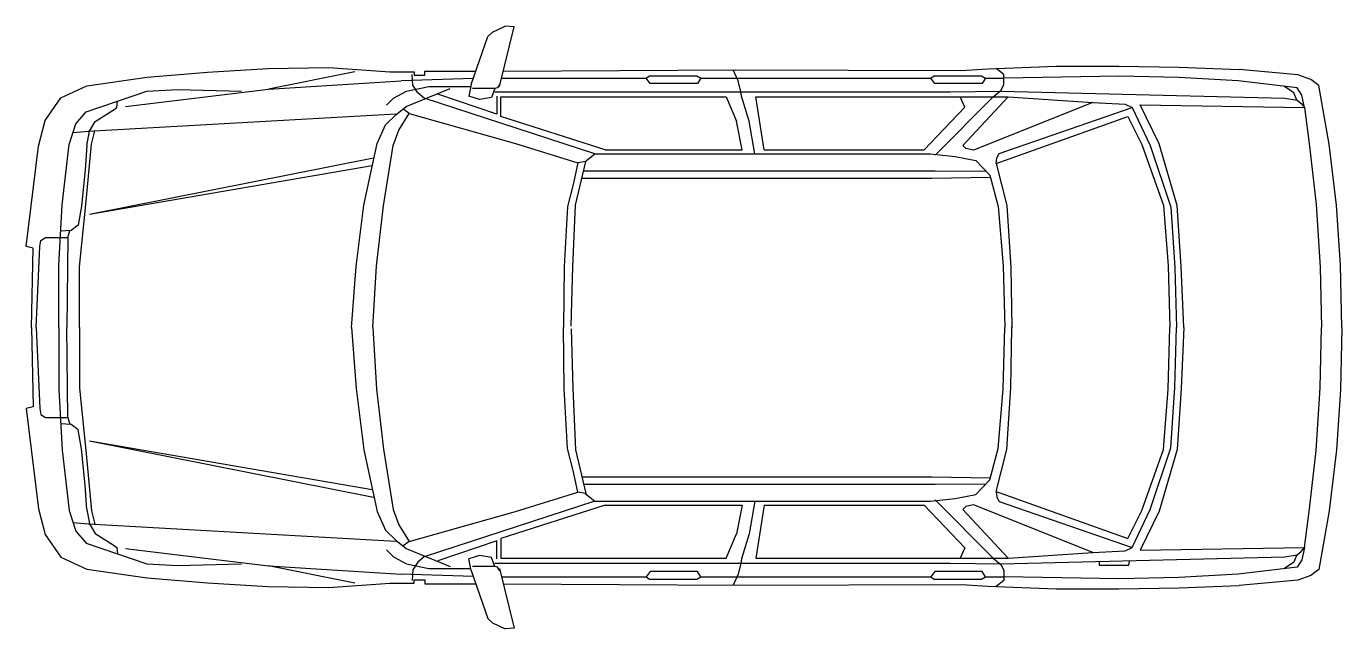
# Model space of a CAD drawing. Extents: x 25178 to 29511, y 72122 to 74107.
import ezdxf

# ---------------------------------------------------------------- set-up
doc = ezdxf.new("R2010")
doc.units = 0
doc.header["$LTSCALE"] = 32258
doc.header["$MEASUREMENT"] = 0
doc.layers.get('0').update_dxf_attribs({"linetype": 'CONTINUOUS'})

msp = doc.modelspace()

# ---------------------------------------------------------------- linework, layer by layer
at = {"linetype": 'CONTINUOUS'}
for p, q in [((26260.389, 73956.54), (25975.68, 73899.804)), ((25975.68, 73899.804), (26412.381, 73926.986)), ((26650.924, 73935.43), (26412.381, 73926.986)), ((27399.911, 73935.722), (28157.76, 73935.722)), ((28337.195, 73935.722), (28397.731, 73935.722)), ((25504.927, 73842.807), (25975.68, 73899.804)), ((26643.75, 73914.736), (26635.306, 73876.738)), ((26721.267, 73901.919), (26647.382, 73901.919)), ((26720.938, 73891.364), (28219.748, 73891.364)), ((26439.423, 73819.741), (26418.378, 73834.439)), ((28254.401, 73875.008), (28411.871, 73874.852)), ((28847.003, 73847.717), (29388.159, 73839.093)), ((25381.812, 73761.036), (26395.092, 73818.033)), ((25331.96, 73756.504), (25394.495, 73762.189)), ((25377.59, 73714.594), (25386.023, 73761.254)), ((25386.034, 73487.552), (26321.207, 73673.32)), ((27050.583, 73686.597), (28156.747, 73686.597)), ((27084.949, 73699.414), (27173.611, 73699.414)), ((27608.435, 73699.795), (28136.185, 73699.795)), ((25386.034, 73487.552), (26316.985, 73647.988)), ((27013.665, 73630.339), (28172.388, 73630.339)), ((28172.388, 73630.339), (28339.28, 73629.716)), ((27008.034, 73606.405), (28160.64, 73606.405)), ((28160.64, 73606.405), (28353.907, 73609.622)), ((25315.367, 73411.402), (25321.85, 73434.206)), ((25210.869, 73114.667), (25222.239, 73381.862)), ((25352.994, 73114.667), (25352.994, 73314.667)), ((25210.869, 73114.667), (25222.239, 72847.472)), ((25352.994, 73114.667), (25352.994, 72914.667)), ((25315.367, 72817.932), (25321.85, 72795.128)), ((25386.034, 72741.782), (26316.985, 72581.346)), ((25386.034, 72741.782), (26321.207, 72556.014)), ((27008.034, 72622.929), (28160.64, 72622.929)), ((28160.64, 72622.929), (28353.907, 72619.712)), ((27013.665, 72598.995), (28172.388, 72598.995)), ((28172.388, 72598.995), (28339.28, 72599.618)), ((27050.583, 72542.737), (28156.747, 72542.737)), ((25377.59, 72514.74), (25386.023, 72468.08)), ((27084.949, 72529.92), (27173.611, 72529.92)), ((27608.435, 72529.539), (28136.185, 72529.539)), ((25331.96, 72472.83), (25394.495, 72467.145)), ((25381.812, 72468.298), (26395.092, 72411.301)), ((26439.423, 72409.593), (26418.378, 72394.895)), ((25504.927, 72386.527), (25975.68, 72329.53)), ((28847.003, 72381.617), (29388.159, 72390.241)), ((25975.68, 72329.53), (26412.381, 72302.348)), ((26260.389, 72272.794), (25975.68, 72329.53)), ((26643.75, 72314.598), (26635.306, 72352.596)), ((26721.267, 72327.415), (26647.382, 72327.415)), ((26720.938, 72337.97), (28219.748, 72337.97)), ((28254.401, 72354.326), (28411.871, 72354.482)), ((26650.924, 72293.904), (26412.381, 72302.348)), ((27399.911, 72293.612), (28157.76, 72293.612)), ((28337.195, 72293.612), (28397.731, 72293.612))]:
    msp.add_line(p, q, dxfattribs=at)
at = {"linetype": 'CONTINUOUS', "flags": 128}
for points in [[(26643.75, 73914.736), (26698.636, 74073.061), (26713.413, 74087.838), (26755.633, 74106.837)], [(26736.634, 73908.403), (26785.187, 74104.726), (26755.633, 74106.837)], [(25377.048, 73910.51), (25576.023, 73938.935), (25774.998, 73955.99), (25973.973, 73967.36)], [(25973.973, 73967.36), (26174.518, 73971.582), (26375.063, 73956.805), (26455.281, 73956.805), (26455.281, 73946.25), (26491.168, 73946.25), (26491.168, 73958.916), (26658.945, 73958.567)], [(28172.388, 73681.925), (28362.436, 73874.901), (28389.586, 73896.621), (28397.731, 73915.626), (28397.731, 73948.206), (28372.388, 73967.961)], [(28258.623, 73961.559), (28345.503, 73966.989), (28570.848, 73975.134), (28777.188, 73975.134), (28975.383, 73972.419), (29173.578, 73964.274)], [(29511.051, 73114.667), (29506.739, 73319.487), (29493.803, 73517.839), (29470.087, 73718.347), (29435.591, 73912.387), (29409.719, 73931.791), (29366.599, 73946.883), (29173.578, 73964.274)], [(27018.918, 73661.265), (27050.583, 73686.597), (26489.057, 73870.254), (26467.947, 73887.142), (26451.059, 73912.474), (26448.948, 73948.361)], [(26743.39, 73935.722), (27220.476, 73935.722), (27231.031, 73944.166), (27387.245, 73944.166), (27399.911, 73935.722), (27389.356, 73918.834), (27233.142, 73918.834), (27220.476, 73935.722)], [(26749.258, 73959.448), (27515.551, 73963.67), (28258.623, 73961.559)], [(27533.673, 73876.587), (27531.562, 73891.364), (27523.118, 73927.251), (27506.227, 73963.619)], [(28157.76, 73935.722), (28168.315, 73944.166), (28324.529, 73944.166), (28337.195, 73935.722), (28326.64, 73918.834), (28170.426, 73918.834), (28157.76, 73935.722)], [(29388.159, 73839.093), (29379.535, 73880.057), (29364.443, 73903.773), (29170.403, 73927.489), (28974.207, 73938.269), (28778.011, 73942.581), (28397.731, 73935.722)], [(25217.868, 73711.535), (25240.608, 73796.81), (25291.773, 73870.715), (25377.048, 73910.51)], [(25284.774, 73114.667), (25284.774, 73319.327), (25296.144, 73518.302), (25318.884, 73717.277), (25341.624, 73785.497), (25375.734, 73825.292), (25574.709, 73893.512), (25677.039, 73899.197), (25887.384, 73893.512)], [(26249.433, 73114.667), (26264.21, 73315.212), (26289.542, 73517.868), (26333.873, 73720.524), (26361.316, 73781.743), (26395.092, 73815.519), (26428.868, 73842.962), (26574.527, 73902.07)], [(26364.508, 73847.033), (26387.729, 73870.254), (26429.949, 73893.475), (26503.834, 73908.252), (26641.049, 73908.252)], [(26727.6, 73876.587), (26727.6, 73817.479), (26533.388, 73882.92)], [(26738.155, 73916.696), (26729.711, 73904.03), (26721.267, 73901.919), (26710.712, 73872.365), (26670.603, 73866.032), (26635.306, 73876.738)], [(28219.748, 73891.364), (28387.916, 73893.52), (29323.62, 73869.804), (29364.584, 73863.336), (29377.52, 73852.556), (29388.159, 73839.093)], [(29363.784, 73863.462), (29353.004, 73887.178), (29323.094, 73908.827)], [(25386.023, 73761.254), (25405.022, 73792.919), (25464.13, 73830.917), (25476.796, 73839.361), (25478.2, 73860.423)], [(27084.949, 73699.414), (26740.856, 73809.186), (26740.856, 73874.627), (27173.611, 73874.627)], [(27173.611, 73874.627), (27483.928, 73874.627), (27517.704, 73794.409)], [(27578.004, 73686.597), (27559.005, 73794.258), (27533.673, 73876.587)], [(27608.435, 73699.795), (27580.992, 73875.008), (28254.401, 73875.008)], [(28136.185, 73699.795), (28269.22, 73840.975), (28254.401, 73875.008)], [(28262.546, 73714.667), (28411.871, 73874.852), (28691.516, 73855.847), (28297.841, 73698.377), (28273.406, 73703.807), (28262.546, 73714.667)], [(28372.388, 73654.937), (28375.103, 73673.942), (28383.248, 73687.517), (28820.363, 73839.557)], [(28691.516, 73855.847), (28797.401, 73850.417), (28820.363, 73839.557), (28880.093, 73714.667), (28947.968, 73511.042), (28961.543, 73312.847), (28966.973, 73114.667)], [(28990.898, 73114.667), (28982.753, 73315.577), (28969.178, 73516.487), (28909.448, 73720.112), (28847.003, 73847.717)], [(29388.159, 73839.093), (29405.407, 73711.889), (29426.967, 73520.005), (29439.903, 73313.029), (29444.215, 73114.667)], [(26319.096, 73114.667), (26331.762, 73317.323), (26354.983, 73515.757), (26386.648, 73714.191), (26405.647, 73764.855), (26439.423, 73819.741), (26789.849, 73720.524)], [(27173.611, 73699.414), (27536.703, 73699.414), (27517.704, 73794.409)], [(28372.388, 73654.937), (28806.788, 73809.692), (28852.943, 73717.382), (28923.533, 73516.472), (28939.823, 73318.277), (28945.253, 73114.667)], [(25352.994, 73314.667), (25375.734, 73530.697), (25392.789, 73718.302), (25403.769, 73762.223)], [(25195.128, 73114.667), (25200.813, 73376.12), (25178.073, 73381.805), (25217.868, 73711.535)], [(25377.59, 73714.594), (25372.388, 73634.376), (25359.722, 73514.667)], [(26789.849, 73720.524), (26994.616, 73657.194), (26979.839, 73585.42), (26960.84, 73513.646), (26950.285, 73315.212), (26948.174, 73114.667)], [(26972.388, 73118.734), (26978.721, 73315.057), (26987.165, 73517.713), (27020.941, 73661.261), (26994.616, 73657.194)], [(28156.747, 73686.597), (28238.197, 73678.452), (28306.072, 73664.877), (28352.227, 73616.007), (28379.377, 73512.837), (28395.667, 73317.357), (28401.097, 73114.667)], [(28372.388, 73654.937), (28407.683, 73516.472), (28421.258, 73312.847), (28423.973, 73114.667), (28423.936, 73117.381)], [(25359.722, 73514.667), (25349.167, 73451.337), (25325.946, 73434.449), (25291.235, 73432.391)], [(25222.239, 73381.862), (25226.461, 73400.861), (25241.238, 73411.416), (25290.035, 73411.402), (25315.367, 73411.402), (25311.145, 73114.667)], [(25195.128, 73114.667), (25200.813, 72853.214), (25178.073, 72847.529), (25217.868, 72517.799)], [(25222.239, 72847.472), (25226.461, 72828.473), (25241.238, 72817.918), (25290.035, 72817.932), (25315.367, 72817.932), (25311.145, 73114.667)], [(25284.774, 73114.667), (25284.774, 72910.007), (25296.144, 72711.032), (25318.884, 72512.057), (25341.624, 72443.837), (25375.734, 72404.042), (25574.709, 72335.822), (25677.039, 72330.137), (25887.384, 72335.822)], [(26249.433, 73114.667), (26264.21, 72914.122), (26289.542, 72711.466), (26333.873, 72508.81), (26361.316, 72447.591), (26395.092, 72413.815), (26428.868, 72386.372), (26574.527, 72327.264)], [(26319.096, 73114.667), (26331.762, 72912.011), (26354.983, 72713.577), (26386.648, 72515.143), (26405.647, 72464.479), (26439.423, 72409.593), (26789.849, 72508.81)], [(26789.849, 72508.81), (26994.616, 72572.14), (26979.839, 72643.914), (26960.84, 72715.688), (26950.285, 72914.122), (26948.174, 73114.667)], [(26972.388, 73110.6), (26978.721, 72914.277), (26987.165, 72711.621), (27020.941, 72568.073), (26994.616, 72572.14)], [(28156.747, 72542.737), (28238.197, 72550.882), (28306.072, 72564.457), (28352.227, 72613.327), (28379.377, 72716.497), (28395.667, 72911.977), (28401.097, 73114.667)], [(28372.388, 72574.397), (28806.788, 72419.642), (28852.943, 72511.952), (28923.533, 72712.862), (28939.823, 72911.057), (28945.253, 73114.667)], [(28372.388, 72574.397), (28407.683, 72712.862), (28421.258, 72916.487), (28423.973, 73114.667), (28423.936, 73111.953)], [(28691.516, 72373.487), (28797.401, 72378.917), (28820.363, 72389.777), (28880.093, 72514.667), (28947.968, 72718.292), (28961.543, 72916.487), (28966.973, 73114.667)], [(28990.898, 73114.667), (28982.753, 72913.757), (28969.178, 72712.847), (28909.448, 72509.222), (28847.003, 72381.617)], [(29511.051, 73114.667), (29506.739, 72909.847), (29493.803, 72711.495), (29470.087, 72510.987), (29435.591, 72316.947), (29409.719, 72297.543), (29366.599, 72282.451), (29173.578, 72265.06)], [(29388.159, 72390.241), (29405.407, 72517.445), (29426.967, 72709.329), (29439.903, 72916.305), (29444.215, 73114.667)], [(25352.994, 72914.667), (25375.734, 72698.637), (25392.789, 72511.032), (25403.769, 72467.111)], [(25359.722, 72714.667), (25349.167, 72777.997), (25325.946, 72794.885), (25291.235, 72796.943)], [(25377.59, 72514.74), (25372.388, 72594.958), (25359.722, 72714.667)], [(27018.918, 72568.069), (27050.583, 72542.737), (26489.057, 72359.08), (26467.947, 72342.192), (26451.059, 72316.86), (26448.948, 72280.973)], [(27578.004, 72542.737), (27559.005, 72435.076), (27533.673, 72352.747)], [(28172.388, 72547.409), (28362.436, 72354.433), (28389.586, 72332.713), (28397.731, 72313.708), (28397.731, 72281.128), (28372.388, 72261.373)], [(28372.388, 72574.397), (28375.103, 72555.392), (28383.248, 72541.817), (28820.363, 72389.777)], [(25217.868, 72517.799), (25240.608, 72432.524), (25291.773, 72358.619), (25377.048, 72318.824)], [(27084.949, 72529.92), (26740.856, 72420.148), (26740.856, 72354.707), (27173.611, 72354.707)], [(27173.611, 72529.92), (27536.703, 72529.92), (27517.704, 72434.925)], [(27608.435, 72529.539), (27580.992, 72354.326), (28254.401, 72354.326)], [(28136.185, 72529.539), (28269.22, 72388.359), (28254.401, 72354.326)], [(28262.546, 72514.667), (28411.871, 72354.482), (28691.516, 72373.487), (28297.841, 72530.957), (28273.406, 72525.527), (28262.546, 72514.667)], [(25386.023, 72468.08), (25405.022, 72436.415), (25464.13, 72398.417), (25476.796, 72389.973), (25478.2, 72368.911)], [(26727.6, 72352.747), (26727.6, 72411.855), (26533.388, 72346.414)], [(27173.611, 72354.707), (27483.928, 72354.707), (27517.704, 72434.925)], [(26364.508, 72382.301), (26387.729, 72359.08), (26429.949, 72335.859), (26503.834, 72321.082), (26641.049, 72321.082)], [(26738.155, 72312.638), (26729.711, 72325.304), (26721.267, 72327.415), (26710.712, 72356.969), (26670.603, 72363.302), (26635.306, 72352.596)], [(28219.748, 72337.97), (28387.916, 72335.814), (29323.62, 72359.53), (29364.584, 72365.998), (29377.52, 72376.778), (29388.159, 72390.241)], [(29388.159, 72390.241), (29379.535, 72349.277), (29364.443, 72325.561), (29170.403, 72301.845), (28974.207, 72291.065), (28778.011, 72286.753), (28397.731, 72293.612)], [(29363.784, 72365.872), (29353.004, 72342.156), (29323.094, 72320.507)], [(25377.048, 72318.824), (25576.023, 72290.399), (25774.998, 72273.344), (25973.973, 72261.974)], [(26736.634, 72320.931), (26785.187, 72124.608), (26755.633, 72122.497)], [(27533.673, 72352.747), (27531.562, 72337.97), (27523.118, 72302.083), (27506.227, 72265.715)], [(28712.01, 72344.028), (28712.01, 72331.258), (28810.339, 72331.258), (28811.584, 72346.552)], [(25973.973, 72261.974), (26174.518, 72257.752), (26375.063, 72272.529), (26455.281, 72272.529), (26455.281, 72283.084), (26491.168, 72283.084), (26491.168, 72270.418), (26658.945, 72270.767)], [(26643.75, 72314.598), (26698.636, 72156.273), (26713.413, 72141.496), (26755.633, 72122.497)], [(26743.39, 72293.612), (27220.476, 72293.612), (27231.031, 72285.168), (27387.245, 72285.168), (27399.911, 72293.612), (27389.356, 72310.5), (27233.142, 72310.5), (27220.476, 72293.612)], [(28157.76, 72293.612), (28168.315, 72285.168), (28324.529, 72285.168), (28337.195, 72293.612), (28326.64, 72310.5), (28170.426, 72310.5), (28157.76, 72293.612)], [(26749.258, 72269.886), (27515.551, 72265.664), (28258.623, 72267.775)], [(28258.623, 72267.775), (28345.503, 72262.345), (28570.848, 72254.2), (28777.188, 72254.2), (28975.383, 72256.915), (29173.578, 72265.06)]]:
    msp.add_lwpolyline(points, dxfattribs=at)

doc.saveas('drawing.dxf')
